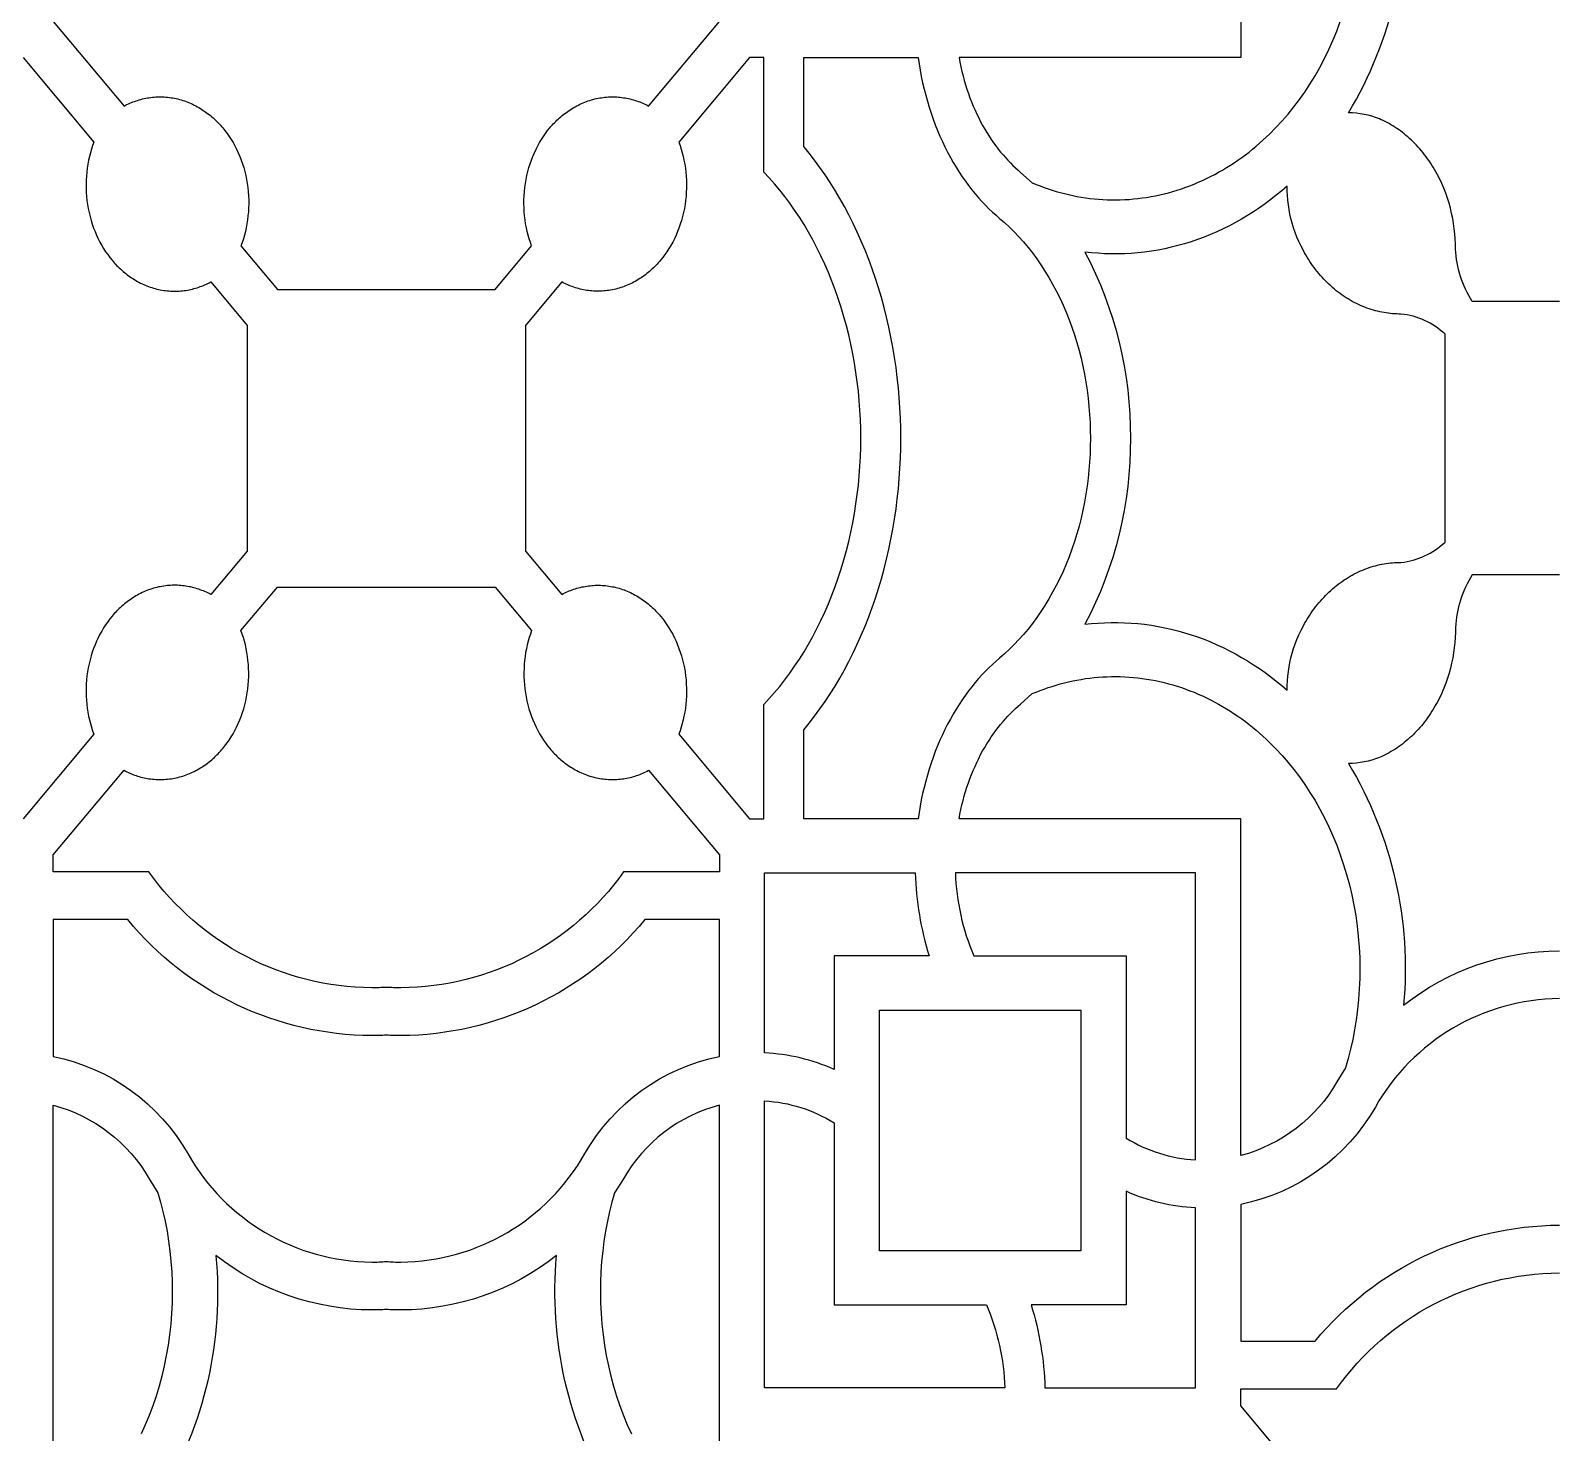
# Model space of a CAD drawing. Extents: x 59271 to 61367, y 41180 to 44085.
# Drawn here: x 60875 to 61073.9, y 42534.6 to 42717.1 of the extents above; entities that cross this region are included whole.
import ezdxf

# ---------------------------------------------------------------- set-up
doc = ezdxf.new("R2010")
doc.units = 0
doc.layers.get('0').update_dxf_attribs({"linetype": 'CONTINUOUS'})

msp = doc.modelspace()

# ---------------------------------------------------------------- linework, layer by layer
for points in [[(61032.49, 42757.36), (61032.49, 42713.55), (60995.83, 42713.55), (60995.94, 42712.94), (60996.07, 42712.34), (60996.2, 42711.75), (60996.35, 42711.16), (60996.51, 42710.58), (60996.68, 42710.01), (60996.86, 42709.44), (60997.05, 42708.88), (60997.25, 42708.32), (60997.46, 42707.78), (60997.68, 42707.24), (60997.91, 42706.72), (60998.14, 42706.2), (60998.39, 42705.7), (60998.64, 42705.2), (60998.9, 42704.72), (60999.17, 42704.24), (60999.45, 42703.78), (60999.73, 42703.33), (61000.02, 42702.89), (61000.31, 42702.47), (61000.62, 42702.05), (61000.92, 42701.65), (61001.23, 42701.26), (61001.55, 42700.89), (61001.86, 42700.53), (61002.19, 42700.18), (61002.51, 42699.84), (61002.84, 42699.51), (61003.17, 42699.2), (61003.51, 42698.9), (61003.84, 42698.61), (61005.36, 42697.26), (61005.87, 42697.05), (61006.38, 42696.85), (61006.89, 42696.66), (61007.41, 42696.48), (61007.94, 42696.3), (61008.47, 42696.14), (61009, 42695.99), (61009.54, 42695.85), (61010.08, 42695.72), (61010.62, 42695.6), (61011.17, 42695.49), (61011.73, 42695.4), (61012.28, 42695.31), (61012.84, 42695.23), (61013.4, 42695.17), (61013.96, 42695.12), (61014.53, 42695.08), (61015.1, 42695.05), (61015.67, 42695.04), (61016.24, 42695.04), (61016.81, 42695.05), (61017.38, 42695.07), (61017.95, 42695.1), (61018.53, 42695.15), (61019.1, 42695.21), (61019.67, 42695.28), (61020.24, 42695.36), (61020.82, 42695.46), (61021.39, 42695.57), (61021.95, 42695.69), (61022.52, 42695.82), (61023.09, 42695.96), (61023.65, 42696.12), (61024.21, 42696.29), (61024.77, 42696.47), (61025.32, 42696.67), (61025.87, 42696.87), (61026.42, 42697.09), (61026.96, 42697.32), (61027.5, 42697.56), (61028.03, 42697.81), (61028.56, 42698.07), (61029.09, 42698.34), (61029.61, 42698.63), (61030.12, 42698.92), (61030.63, 42699.23), (61031.13, 42699.54), (61031.63, 42699.87), (61032.12, 42700.2), (61032.61, 42700.55), (61033.09, 42700.9), (61033.56, 42701.26), (61034.02, 42701.63), (61034.48, 42702.01), (61034.93, 42702.4), (61035.37, 42702.79), (61035.81, 42703.19), (61036.24, 42703.6), (61037.07, 42704.44), (61037.87, 42705.31), (61038.64, 42706.2), (61039.39, 42707.12), (61040.11, 42708.08), (61040.81, 42709.07), (61041.49, 42710.11), (61042.15, 42711.17), (61042.77, 42712.28), (61043.37, 42713.41), (61043.94, 42714.58), (61044.47, 42715.77), (61044.98, 42717), (61045.44, 42718.24)], [(60877.97, 42718.24), (60887.18, 42707.24), (60887.37, 42707.34), (60887.56, 42707.43), (60887.75, 42707.52), (60887.94, 42707.61), (60888.14, 42707.69), (60888.34, 42707.77), (60888.54, 42707.85), (60888.74, 42707.92), (60888.95, 42707.98), (60889.16, 42708.05), (60889.37, 42708.1), (60889.58, 42708.16), (60889.79, 42708.21), (60890, 42708.25), (60890.22, 42708.29), (60890.43, 42708.33), (60890.65, 42708.36), (60890.87, 42708.38), (60891.09, 42708.4), (60891.31, 42708.42), (60891.53, 42708.43), (60891.75, 42708.43), (60891.97, 42708.44), (60892.2, 42708.43), (60892.42, 42708.42), (60892.64, 42708.41), (60892.86, 42708.39), (60893.09, 42708.36), (60893.31, 42708.33), (60893.53, 42708.29), (60893.75, 42708.25), (60893.97, 42708.21), (60894.19, 42708.16), (60894.41, 42708.1), (60894.63, 42708.04), (60894.84, 42707.97), (60895.06, 42707.9), (60895.27, 42707.82), (60895.49, 42707.74), (60895.7, 42707.66), (60895.91, 42707.57), (60896.11, 42707.47), (60896.32, 42707.37), (60896.52, 42707.27), (60896.72, 42707.16), (60896.92, 42707.05), (60897.12, 42706.93), (60897.31, 42706.81), (60897.5, 42706.68), (60897.69, 42706.55), (60897.88, 42706.42), (60898.06, 42706.29), (60898.24, 42706.14), (60898.42, 42706), (60898.6, 42705.85), (60898.77, 42705.7), (60898.94, 42705.55), (60899.1, 42705.39), (60899.26, 42705.24), (60899.42, 42705.07), (60899.58, 42704.91), (60899.73, 42704.74), (60899.88, 42704.57), (60900.03, 42704.4), (60900.31, 42704.05), (60900.59, 42703.68), (60900.86, 42703.3), (60901.12, 42702.9), (60901.37, 42702.48), (60901.6, 42702.05), (60901.83, 42701.61), (60902.04, 42701.16), (60902.24, 42700.69), (60902.43, 42700.21), (60902.6, 42699.72), (60902.75, 42699.23), (60902.89, 42698.72), (60903.01, 42698.21), (60903.12, 42697.69), (60903.21, 42697.16), (60903.28, 42696.64), (60903.34, 42696.11), (60903.38, 42695.57), (60903.4, 42695.04), (60903.4, 42694.51), (60903.39, 42693.98), (60903.36, 42693.46), (60903.31, 42692.94), (60903.25, 42692.42), (60903.17, 42691.91), (60903.08, 42691.41), (60902.97, 42690.92), (60902.85, 42690.43), (60902.71, 42689.96), (60902.56, 42689.5), (60902.4, 42689.05), (60907.13, 42683.39), (60910.92, 42683.39), (60921.31, 42683.39), (60931.7, 42683.39), (60935.49, 42683.39), (60940.21, 42689.05), (60940.05, 42689.5), (60939.9, 42689.96), (60939.77, 42690.43), (60939.65, 42690.92), (60939.54, 42691.41), (60939.44, 42691.91), (60939.37, 42692.42), (60939.3, 42692.94), (60939.26, 42693.46), (60939.23, 42693.98), (60939.21, 42694.51), (60939.22, 42695.04), (60939.24, 42695.57), (60939.28, 42696.11), (60939.33, 42696.64), (60939.4, 42697.16), (60939.49, 42697.69), (60939.6, 42698.21), (60939.72, 42698.72), (60939.86, 42699.23), (60940.02, 42699.72), (60940.19, 42700.21), (60940.37, 42700.69), (60940.57, 42701.16), (60940.79, 42701.61), (60941.01, 42702.05), (60941.25, 42702.48), (60941.5, 42702.9), (60941.76, 42703.3), (60942.02, 42703.68), (60942.3, 42704.05), (60942.59, 42704.4), (60942.73, 42704.57), (60942.88, 42704.74), (60943.04, 42704.91), (60943.19, 42705.07), (60943.35, 42705.24), (60943.51, 42705.39), (60943.68, 42705.55), (60943.85, 42705.7), (60944.02, 42705.85), (60944.19, 42706), (60944.37, 42706.14), (60944.55, 42706.29), (60944.74, 42706.42), (60944.92, 42706.55), (60945.11, 42706.68), (60945.3, 42706.81), (60945.5, 42706.93), (60945.69, 42707.05), (60945.89, 42707.16), (60946.09, 42707.27), (60946.3, 42707.37), (60946.5, 42707.47), (60946.71, 42707.57), (60946.92, 42707.66), (60947.13, 42707.74), (60947.34, 42707.82), (60947.55, 42707.9), (60947.77, 42707.97), (60947.99, 42708.04), (60948.2, 42708.1), (60948.42, 42708.16), (60948.64, 42708.21), (60948.86, 42708.25), (60949.08, 42708.29), (60949.31, 42708.33), (60949.53, 42708.36), (60949.75, 42708.39), (60949.97, 42708.41), (60950.2, 42708.42), (60950.42, 42708.43), (60950.64, 42708.44), (60950.86, 42708.43), (60951.08, 42708.43), (60951.31, 42708.42), (60951.53, 42708.4), (60951.75, 42708.38), (60951.96, 42708.36), (60952.18, 42708.33), (60952.4, 42708.29), (60952.61, 42708.25), (60952.83, 42708.21), (60953.04, 42708.16), (60953.25, 42708.1), (60953.46, 42708.05), (60953.67, 42707.98), (60953.87, 42707.92), (60954.07, 42707.85), (60954.28, 42707.77), (60954.47, 42707.69), (60954.67, 42707.61), (60954.87, 42707.52), (60955.06, 42707.43), (60955.25, 42707.34), (60955.44, 42707.24), (60964.64, 42718.24)], [(60874.04, 42713.55), (60883.25, 42702.54), (60883.09, 42702.09), (60882.94, 42701.63), (60882.8, 42701.15), (60882.68, 42700.67), (60882.57, 42700.18), (60882.48, 42699.68), (60882.4, 42699.17), (60882.34, 42698.65), (60882.29, 42698.13), (60882.26, 42697.6), (60882.25, 42697.08), (60882.25, 42696.54), (60882.27, 42696.01), (60882.31, 42695.48), (60882.36, 42694.95), (60882.44, 42694.42), (60882.53, 42693.9), (60882.63, 42693.38), (60882.76, 42692.87), (60882.9, 42692.36), (60883.05, 42691.86), (60883.22, 42691.37), (60883.41, 42690.9), (60883.61, 42690.43), (60883.82, 42689.97), (60884.05, 42689.53), (60884.28, 42689.1), (60884.53, 42688.69), (60884.79, 42688.29), (60885.06, 42687.91), (60885.34, 42687.54), (60885.62, 42687.18), (60885.77, 42687.01), (60885.92, 42686.84), (60886.07, 42686.68), (60886.22, 42686.51), (60886.38, 42686.35), (60886.55, 42686.19), (60886.71, 42686.04), (60886.88, 42685.88), (60887.05, 42685.73), (60887.23, 42685.59), (60887.4, 42685.44), (60887.59, 42685.3), (60887.77, 42685.17), (60887.96, 42685.03), (60888.14, 42684.9), (60888.34, 42684.78), (60888.53, 42684.66), (60888.73, 42684.54), (60888.92, 42684.43), (60889.13, 42684.32), (60889.33, 42684.21), (60889.53, 42684.11), (60889.74, 42684.02), (60889.95, 42683.93), (60890.16, 42683.84), (60890.37, 42683.76), (60890.59, 42683.69), (60890.8, 42683.61), (60891.02, 42683.55), (60891.24, 42683.49), (60891.46, 42683.43), (60891.68, 42683.38), (60891.9, 42683.33), (60892.12, 42683.29), (60892.34, 42683.26), (60892.56, 42683.23), (60892.78, 42683.2), (60893.01, 42683.18), (60893.23, 42683.17), (60893.45, 42683.16), (60893.67, 42683.15), (60893.9, 42683.15), (60894.12, 42683.16), (60894.34, 42683.17), (60894.56, 42683.18), (60894.78, 42683.2), (60895, 42683.23), (60895.22, 42683.26), (60895.43, 42683.29), (60895.65, 42683.33), (60895.86, 42683.38), (60896.07, 42683.43), (60896.28, 42683.48), (60896.49, 42683.54), (60896.7, 42683.6), (60896.9, 42683.67), (60897.11, 42683.74), (60897.31, 42683.82), (60897.51, 42683.9), (60897.71, 42683.98), (60897.9, 42684.07), (60898.09, 42684.16), (60898.28, 42684.25), (60898.47, 42684.35), (60903.2, 42678.7), (60903.2, 42664.02), (60903.2, 42649.34), (60898.47, 42643.69), (60898.28, 42643.79), (60898.09, 42643.88), (60897.9, 42643.97), (60897.71, 42644.06), (60897.51, 42644.14), (60897.31, 42644.22), (60897.11, 42644.29), (60896.9, 42644.37), (60896.7, 42644.43), (60896.49, 42644.5), (60896.28, 42644.55), (60896.07, 42644.61), (60895.86, 42644.66), (60895.65, 42644.7), (60895.43, 42644.74), (60895.22, 42644.78), (60895, 42644.81), (60894.78, 42644.83), (60894.56, 42644.85), (60894.34, 42644.87), (60894.12, 42644.88), (60893.9, 42644.88), (60893.67, 42644.88), (60893.45, 42644.88), (60893.23, 42644.87), (60893.01, 42644.86), (60892.78, 42644.84), (60892.56, 42644.81), (60892.34, 42644.78), (60892.12, 42644.74), (60891.9, 42644.7), (60891.68, 42644.66), (60891.46, 42644.61), (60891.24, 42644.55), (60891.02, 42644.49), (60890.8, 42644.42), (60890.59, 42644.35), (60890.37, 42644.27), (60890.16, 42644.19), (60889.95, 42644.11), (60889.74, 42644.02), (60889.53, 42643.92), (60889.33, 42643.82), (60889.13, 42643.72), (60888.92, 42643.61), (60888.73, 42643.5), (60888.53, 42643.38), (60888.34, 42643.26), (60888.14, 42643.13), (60887.96, 42643), (60887.77, 42642.87), (60887.59, 42642.73), (60887.4, 42642.59), (60887.23, 42642.45), (60887.05, 42642.3), (60886.88, 42642.15), (60886.71, 42642), (60886.55, 42641.84), (60886.38, 42641.69), (60886.22, 42641.52), (60886.07, 42641.36), (60885.92, 42641.19), (60885.77, 42641.02), (60885.62, 42640.85), (60885.34, 42640.5), (60885.06, 42640.13), (60884.79, 42639.75), (60884.53, 42639.35), (60884.28, 42638.93), (60884.05, 42638.5), (60883.82, 42638.06), (60883.61, 42637.61), (60883.41, 42637.14), (60883.22, 42636.66), (60883.05, 42636.17), (60882.9, 42635.68), (60882.76, 42635.17), (60882.63, 42634.66), (60882.53, 42634.14), (60882.44, 42633.61), (60882.36, 42633.09), (60882.31, 42632.56), (60882.27, 42632.02), (60882.25, 42631.49), (60882.25, 42630.96), (60882.26, 42630.43), (60882.29, 42629.91), (60882.34, 42629.39), (60882.4, 42628.87), (60882.48, 42628.36), (60882.57, 42627.86), (60882.68, 42627.37), (60882.8, 42626.88), (60882.94, 42626.41), (60883.09, 42625.95), (60883.25, 42625.5), (60874.04, 42614.49)]]:
    msp.add_lwpolyline(points)
for points in [[(61073.94, 42681.8), (61062.61, 42681.8, -0.12671), (61060.42, 42688.64), (61060.41, 42689.29), (61060.38, 42689.95), (61060.33, 42690.61), (61060.26, 42691.27), (61060.17, 42691.94), (61060.06, 42692.61), (61059.92, 42693.27), (61059.76, 42693.94), (61059.58, 42694.6), (61059.38, 42695.25), (61059.16, 42695.9), (61058.91, 42696.54), (61058.78, 42696.86), (61058.64, 42697.17), (61058.5, 42697.48), (61058.35, 42697.79), (61058.2, 42698.09), (61058.04, 42698.39), (61057.88, 42698.69), (61057.71, 42698.98), (61057.54, 42699.27), (61057.36, 42699.56), (61057.18, 42699.84), (61056.99, 42700.11), (61056.8, 42700.39), (61056.61, 42700.65), (61056.41, 42700.91), (61056.2, 42701.17), (61056, 42701.42), (61055.79, 42701.67), (61055.57, 42701.91), (61055.35, 42702.14), (61055.13, 42702.37), (61054.91, 42702.6), (61054.68, 42702.81), (61054.45, 42703.03), (61054.22, 42703.23), (61053.98, 42703.43), (61053.75, 42703.63), (61053.51, 42703.81), (61053.26, 42704), (61053.02, 42704.17), (61052.78, 42704.34), (61052.53, 42704.5), (61052.28, 42704.66), (61052.03, 42704.81), (61051.78, 42704.95), (61051.53, 42705.09), (61051.28, 42705.22), (61051.02, 42705.35), (61050.77, 42705.47), (61050.52, 42705.58, 0.091636), (61046.5, 42706.36, 0.159593), (61053.67, 42737.8, 0.16816)], [(61073.94, 42646.24), (61062.61, 42646.24, 0.12671), (61060.42, 42639.39), (61060.41, 42638.74), (61060.38, 42638.09), (61060.33, 42637.43), (61060.26, 42636.76), (61060.17, 42636.1), (61060.06, 42635.43), (61059.92, 42634.76), (61059.76, 42634.1), (61059.58, 42633.44), (61059.38, 42632.78), (61059.16, 42632.13), (61058.91, 42631.49), (61058.78, 42631.18), (61058.64, 42630.86), (61058.5, 42630.55), (61058.35, 42630.25), (61058.2, 42629.94), (61058.04, 42629.64), (61057.88, 42629.35), (61057.71, 42629.05), (61057.54, 42628.76), (61057.36, 42628.48), (61057.18, 42628.2), (61056.99, 42627.92), (61056.8, 42627.65), (61056.61, 42627.38), (61056.41, 42627.12), (61056.2, 42626.87), (61056, 42626.61), (61055.79, 42626.37), (61055.57, 42626.13), (61055.35, 42625.89), (61055.13, 42625.66), (61054.91, 42625.44), (61054.68, 42625.22), (61054.45, 42625.01), (61054.22, 42624.8), (61053.98, 42624.6), (61053.75, 42624.41), (61053.51, 42624.22), (61053.26, 42624.04), (61053.02, 42623.87), (61052.78, 42623.7), (61052.53, 42623.53), (61052.28, 42623.38), (61052.03, 42623.23), (61051.78, 42623.08), (61051.53, 42622.94), (61051.28, 42622.81), (61051.02, 42622.69), (61050.77, 42622.57), (61050.52, 42622.46, -0.091636), (61046.5, 42621.68, -0.159593), (61053.67, 42590.24, -0.16816), (61073.94, 42597.31)], [(61073.94, 42591.09, 0.26745), (61050, 42576.98, -0.215544), (61032.49, 42564.31), (61032.49, 42546.53), (61042.18, 42546.53, -0.222359), (61073.94, 42561.62), (61073.94, 42561.62)], [(60877.97, 42533.4), (60877.97, 42577.22, -0.200602), (60890.46, 42567.65), (60891.6, 42565.83), (60891.94, 42564.62), (60892.25, 42563.38), (60892.53, 42562.12), (60892.78, 42560.84), (60892.99, 42559.54), (60893.16, 42558.22), (60893.29, 42556.89), (60893.39, 42555.55), (60893.44, 42554.19), (60893.46, 42552.83), (60893.43, 42551.47), (60893.36, 42550.1), (60893.26, 42548.73), (60893.11, 42547.36), (60892.91, 42546), (60892.68, 42544.65), (60892.41, 42543.31), (60892.09, 42541.98), (60891.74, 42540.67), (60891.35, 42539.37), (60890.92, 42538.1), (60890.45, 42536.85), (60889.95, 42535.63), (60889.41, 42534.44)], [(60964.64, 42533.4), (60964.64, 42577.22, 0.200602), (60952.15, 42567.65), (60951.02, 42565.83), (60950.67, 42564.62), (60950.36, 42563.38), (60950.08, 42562.12), (60949.84, 42560.84), (60949.63, 42559.54), (60949.46, 42558.22), (60949.32, 42556.89), (60949.23, 42555.55), (60949.17, 42554.19), (60949.16, 42552.83), (60949.18, 42551.47), (60949.25, 42550.1), (60949.36, 42548.73), (60949.51, 42547.36), (60949.7, 42546), (60949.93, 42544.65), (60950.21, 42543.31), (60950.52, 42541.98), (60950.87, 42540.67), (60951.27, 42539.37), (60951.7, 42538.1), (60952.16, 42536.85), (60952.66, 42535.63), (60953.2, 42534.44)], [(60950.64, 42526.22, -0.159593), (60943.47, 42557.66, -0.16816), (60923.2, 42550.58, -0.014447), (60921.31, 42550.64, -0.014447), (60919.41, 42550.58, -0.16816), (60899.14, 42557.66, -0.159593), (60891.98, 42526.22, -0.091636)], [(61041.7, 42527.1), (61032.49, 42538.1), (61032.49, 42540.3), (61044.95, 42540.3, -0.240747), (61073.94, 42555.4)]]:
    msp.add_lwpolyline(points, format="xyb")
for points in [[(60939.42, 42664.02), (60939.42, 42649.34), (60944.14, 42643.69), (60944.33, 42643.79), (60944.52, 42643.88), (60944.71, 42643.97), (60944.91, 42644.06), (60945.11, 42644.14), (60945.31, 42644.22), (60945.51, 42644.29), (60945.71, 42644.37), (60945.92, 42644.43), (60946.12, 42644.5), (60946.33, 42644.55), (60946.54, 42644.61), (60946.75, 42644.66), (60946.97, 42644.7), (60947.18, 42644.74), (60947.4, 42644.78), (60947.62, 42644.81), (60947.84, 42644.83), (60948.05, 42644.85), (60948.28, 42644.87), (60948.5, 42644.88), (60948.72, 42644.88), (60948.94, 42644.88), (60949.16, 42644.88), (60949.38, 42644.87), (60949.61, 42644.86), (60949.83, 42644.84), (60950.05, 42644.81), (60950.27, 42644.78), (60950.5, 42644.74), (60950.72, 42644.7), (60950.94, 42644.66), (60951.16, 42644.61), (60951.38, 42644.55), (60951.59, 42644.49), (60951.81, 42644.42), (60952.03, 42644.35), (60952.24, 42644.27), (60952.45, 42644.19), (60952.66, 42644.11), (60952.87, 42644.02), (60953.08, 42643.92), (60953.29, 42643.82), (60953.49, 42643.72), (60953.69, 42643.61), (60953.89, 42643.5), (60954.08, 42643.38), (60954.28, 42643.26), (60954.47, 42643.13), (60954.66, 42643), (60954.85, 42642.87), (60955.03, 42642.73), (60955.21, 42642.59), (60955.39, 42642.45), (60955.56, 42642.3), (60955.73, 42642.15), (60955.9, 42642), (60956.07, 42641.84), (60956.23, 42641.69), (60956.39, 42641.52), (60956.55, 42641.36), (60956.7, 42641.19), (60956.85, 42641.02), (60956.99, 42640.85), (60957.28, 42640.5), (60957.56, 42640.13), (60957.82, 42639.75), (60958.08, 42639.35), (60958.33, 42638.93), (60958.57, 42638.5), (60958.79, 42638.06), (60959.01, 42637.61), (60959.21, 42637.14), (60959.39, 42636.66), (60959.56, 42636.17), (60959.72, 42635.68), (60959.86, 42635.17), (60959.98, 42634.66), (60960.09, 42634.14), (60960.18, 42633.61), (60960.25, 42633.09), (60960.31, 42632.56), (60960.34, 42632.02), (60960.36, 42631.49), (60960.37, 42630.96), (60960.35, 42630.43), (60960.32, 42629.91), (60960.28, 42629.39), (60960.22, 42628.87), (60960.14, 42628.36), (60960.04, 42627.86), (60959.93, 42627.37), (60959.81, 42626.88), (60959.68, 42626.41), (60959.53, 42625.95), (60959.37, 42625.5), (60968.57, 42614.49), (60970.42, 42614.49), (60970.42, 42629.38), (60971.12, 42630.13), (60971.81, 42630.91), (60972.49, 42631.72), (60973.15, 42632.57), (60973.8, 42633.44), (60974.44, 42634.34), (60975.06, 42635.27), (60975.66, 42636.22), (60976.24, 42637.2), (60976.8, 42638.21), (60977.34, 42639.24), (60977.86, 42640.29), (60978.36, 42641.37), (60978.84, 42642.46), (60979.29, 42643.58), (60979.72, 42644.71), (60980.12, 42645.86), (60980.5, 42647.02), (60980.85, 42648.2), (60981.18, 42649.39), (60981.48, 42650.59), (60981.76, 42651.8), (60982, 42653.01), (60982.23, 42654.24), (60982.42, 42655.46), (60982.59, 42656.69), (60982.73, 42657.92), (60982.84, 42659.14), (60982.93, 42660.37), (60983, 42661.59), (60983.03, 42662.81), (60983.05, 42664.02), (60983.03, 42665.23), (60983, 42666.45), (60982.93, 42667.67), (60982.84, 42668.89), (60982.73, 42670.12), (60982.59, 42671.35), (60982.42, 42672.58), (60982.23, 42673.8), (60982, 42675.02), (60981.76, 42676.24), (60981.48, 42677.45), (60981.18, 42678.65), (60980.85, 42679.83), (60980.5, 42681.01), (60980.12, 42682.18), (60979.72, 42683.33), (60979.29, 42684.46), (60978.84, 42685.57), (60978.36, 42686.67), (60977.86, 42687.74), (60977.34, 42688.8), (60976.8, 42689.83), (60976.24, 42690.84), (60975.66, 42691.82), (60975.06, 42692.77), (60974.44, 42693.7), (60973.8, 42694.6), (60973.15, 42695.47), (60972.49, 42696.31), (60971.81, 42697.12), (60971.12, 42697.91), (60970.42, 42698.66), (60970.42, 42713.55), (60968.57, 42713.55), (60959.37, 42702.54), (60959.53, 42702.09), (60959.68, 42701.63), (60959.81, 42701.15), (60959.93, 42700.67), (60960.04, 42700.18), (60960.14, 42699.68), (60960.22, 42699.17), (60960.28, 42698.65), (60960.32, 42698.13), (60960.35, 42697.6), (60960.37, 42697.08), (60960.36, 42696.54), (60960.34, 42696.01), (60960.31, 42695.48), (60960.25, 42694.95), (60960.18, 42694.42), (60960.09, 42693.9), (60959.98, 42693.38), (60959.86, 42692.87), (60959.72, 42692.36), (60959.56, 42691.86), (60959.39, 42691.37), (60959.21, 42690.9), (60959.01, 42690.43), (60958.79, 42689.97), (60958.57, 42689.53), (60958.33, 42689.1), (60958.08, 42688.69), (60957.82, 42688.29), (60957.56, 42687.91), (60957.28, 42687.54), (60956.99, 42687.18), (60956.85, 42687.01), (60956.7, 42686.84), (60956.55, 42686.68), (60956.39, 42686.51), (60956.23, 42686.35), (60956.07, 42686.19), (60955.9, 42686.04), (60955.73, 42685.88), (60955.56, 42685.73), (60955.39, 42685.59), (60955.21, 42685.44), (60955.03, 42685.3), (60954.85, 42685.17), (60954.66, 42685.03), (60954.47, 42684.9), (60954.28, 42684.78), (60954.08, 42684.66), (60953.89, 42684.54), (60953.69, 42684.43), (60953.49, 42684.32), (60953.29, 42684.21), (60953.08, 42684.11), (60952.87, 42684.02), (60952.66, 42683.93), (60952.45, 42683.84), (60952.24, 42683.76), (60952.03, 42683.69), (60951.81, 42683.61), (60951.59, 42683.55), (60951.38, 42683.49), (60951.16, 42683.43), (60950.94, 42683.38), (60950.72, 42683.33), (60950.5, 42683.29), (60950.27, 42683.26), (60950.05, 42683.23), (60949.83, 42683.2), (60949.61, 42683.18), (60949.38, 42683.17), (60949.16, 42683.16), (60948.94, 42683.15), (60948.72, 42683.15), (60948.5, 42683.16), (60948.28, 42683.17), (60948.05, 42683.18), (60947.84, 42683.2), (60947.62, 42683.23), (60947.4, 42683.26), (60947.18, 42683.29), (60946.97, 42683.33), (60946.75, 42683.38), (60946.54, 42683.43), (60946.33, 42683.48), (60946.12, 42683.54), (60945.92, 42683.6), (60945.71, 42683.67), (60945.51, 42683.74), (60945.31, 42683.82), (60945.11, 42683.9), (60944.91, 42683.98), (60944.71, 42684.07), (60944.52, 42684.16), (60944.33, 42684.25), (60944.14, 42684.35), (60939.42, 42678.7)], [(61012.92, 42664.02), (61012.9, 42662.99), (61012.87, 42661.96), (61012.81, 42660.92), (61012.73, 42659.87), (61012.62, 42658.83), (61012.48, 42657.78), (61012.32, 42656.74), (61012.14, 42655.69), (61011.93, 42654.65), (61011.7, 42653.62), (61011.44, 42652.59), (61011.15, 42651.58), (61010.84, 42650.57), (61010.5, 42649.58), (61010.15, 42648.6), (61009.76, 42647.64), (61009.36, 42646.69), (61008.93, 42645.77), (61008.48, 42644.86), (61008.01, 42643.97), (61007.52, 42643.11), (61007.01, 42642.27), (61006.49, 42641.46), (61005.94, 42640.67), (61005.38, 42639.91), (61004.81, 42639.18), (61004.22, 42638.48), (61003.62, 42637.81), (61003, 42637.16), (61002.38, 42636.55), (61001.75, 42635.96), (61001.11, 42635.41), (61000.64, 42635.01), (61000.17, 42634.59), (60999.71, 42634.15), (60999.26, 42633.7), (60998.81, 42633.22), (60998.36, 42632.73), (60997.92, 42632.21), (60997.49, 42631.68), (60997.07, 42631.13), (60996.65, 42630.57), (60996.24, 42629.98), (60995.84, 42629.38), (60995.45, 42628.76), (60995.07, 42628.12), (60994.7, 42627.47), (60994.34, 42626.8), (60993.99, 42626.12), (60993.66, 42625.42), (60993.34, 42624.71), (60993.03, 42623.98), (60992.74, 42623.24), (60992.46, 42622.49), (60992.19, 42621.73), (60991.94, 42620.96), (60991.71, 42620.17), (60991.49, 42619.38), (60991.28, 42618.58), (60991.09, 42617.77), (60990.92, 42616.96), (60990.77, 42616.14), (60990.63, 42615.32), (60990.51, 42614.49), (60975.62, 42614.49), (60975.62, 42626.07), (60976.34, 42626.95), (60977.04, 42627.85), (60977.72, 42628.79), (60978.39, 42629.75), (60979.05, 42630.75), (60979.69, 42631.76), (60980.31, 42632.81), (60980.91, 42633.88), (60981.49, 42634.97), (60982.05, 42636.09), (60982.59, 42637.23), (60983.11, 42638.39), (60983.6, 42639.57), (60984.08, 42640.76), (60984.53, 42641.98), (60984.95, 42643.21), (60985.35, 42644.46), (60985.73, 42645.72), (60986.08, 42647), (60986.4, 42648.28), (60986.7, 42649.57), (60986.97, 42650.88), (60987.22, 42652.18), (60987.44, 42653.5), (60987.63, 42654.81), (60987.8, 42656.13), (60987.94, 42657.45), (60988.05, 42658.77), (60988.14, 42660.09), (60988.2, 42661.4), (60988.24, 42662.71), (60988.25, 42664.02), (60988.24, 42665.32), (60988.2, 42666.63), (60988.14, 42667.95), (60988.05, 42669.26), (60987.94, 42670.58), (60987.8, 42671.9), (60987.63, 42673.22), (60987.44, 42674.54), (60987.22, 42675.85), (60986.97, 42677.16), (60986.7, 42678.46), (60986.4, 42679.76), (60986.08, 42681.04), (60985.73, 42682.31), (60985.35, 42683.57), (60984.95, 42684.82), (60984.53, 42686.06), (60984.08, 42687.27), (60983.6, 42688.47), (60983.11, 42689.65), (60982.59, 42690.81), (60982.05, 42691.95), (60981.49, 42693.07), (60980.91, 42694.16), (60980.31, 42695.23), (60979.69, 42696.27), (60979.05, 42697.29), (60978.39, 42698.28), (60977.72, 42699.25), (60977.04, 42700.18), (60976.34, 42701.09), (60975.62, 42701.97), (60975.62, 42713.55), (60990.51, 42713.55), (60990.63, 42712.72), (60990.77, 42711.89), (60990.92, 42711.08), (60991.09, 42710.26), (60991.28, 42709.45), (60991.49, 42708.65), (60991.71, 42707.86), (60991.94, 42707.08), (60992.19, 42706.31), (60992.46, 42705.54), (60992.74, 42704.79), (60993.03, 42704.05), (60993.34, 42703.33), (60993.66, 42702.61), (60993.99, 42701.92), (60994.34, 42701.23), (60994.7, 42700.56), (60995.07, 42699.91), (60995.45, 42699.28), (60995.84, 42698.66), (60996.24, 42698.05), (60996.65, 42697.47), (60997.07, 42696.9), (60997.49, 42696.35), (60997.92, 42695.82), (60998.36, 42695.31), (60998.81, 42694.82), (60999.26, 42694.34), (60999.71, 42693.88), (61000.17, 42693.45), (61000.64, 42693.03), (61001.11, 42692.63), (61001.75, 42692.07), (61002.38, 42691.49), (61003, 42690.88), (61003.62, 42690.23), (61004.22, 42689.56), (61004.81, 42688.85), (61005.38, 42688.12), (61005.94, 42687.36), (61006.49, 42686.57), (61007.01, 42685.76), (61007.52, 42684.92), (61008.01, 42684.06), (61008.48, 42683.18), (61008.93, 42682.27), (61009.36, 42681.34), (61009.76, 42680.4), (61010.15, 42679.43), (61010.5, 42678.46), (61010.84, 42677.46), (61011.15, 42676.46), (61011.44, 42675.44), (61011.7, 42674.42), (61011.93, 42673.38), (61012.14, 42672.34), (61012.32, 42671.3), (61012.48, 42670.26), (61012.62, 42669.21), (61012.73, 42668.16), (61012.81, 42667.12), (61012.87, 42666.08), (61012.9, 42665.05)], [(60985.46, 42589.61), (61011.68, 42589.61), (61011.68, 42558.28), (60985.46, 42558.28)]]:
    msp.add_lwpolyline(points, close=True)
for points in [[(61059.06, 42677.56, 0.165069), (61053.33, 42680.18), (61053.06, 42680.18), (61052.79, 42680.19), (61052.51, 42680.2), (61052.24, 42680.22), (61051.96, 42680.25), (61051.69, 42680.28), (61051.41, 42680.32), (61051.13, 42680.36), (61050.85, 42680.41), (61050.57, 42680.47), (61050.29, 42680.53), (61050.01, 42680.61), (61049.74, 42680.68), (61049.46, 42680.77), (61049.18, 42680.86), (61048.9, 42680.96), (61048.62, 42681.06), (61048.35, 42681.17), (61048.07, 42681.29), (61047.8, 42681.41), (61047.53, 42681.55), (61047.26, 42681.68), (61046.99, 42681.83), (61046.72, 42681.98), (61046.46, 42682.14), (61046.2, 42682.3), (61045.94, 42682.47), (61045.68, 42682.65), (61045.42, 42682.83), (61045.17, 42683.02), (61044.92, 42683.21), (61044.68, 42683.41), (61044.44, 42683.62), (61044.2, 42683.83), (61043.96, 42684.05), (61043.73, 42684.27), (61043.51, 42684.5), (61043.28, 42684.73), (61043.06, 42684.97), (61042.85, 42685.21), (61042.64, 42685.46), (61042.43, 42685.71), (61042.23, 42685.97), (61042.03, 42686.23), (61041.84, 42686.49), (61041.66, 42686.76), (61041.47, 42687.03), (61041.3, 42687.31), (61041.12, 42687.58), (61040.96, 42687.86), (61040.79, 42688.15), (61040.64, 42688.43), (61040.34, 42689.01), (61040.06, 42689.6), (61039.8, 42690.2), (61039.57, 42690.8), (61039.35, 42691.4), (61039.16, 42692.01, -0.065359), (61038.51, 42696.81), (61037.82, 42696.21), (61037.11, 42695.63), (61036.39, 42695.07), (61035.66, 42694.53), (61034.91, 42694), (61034.15, 42693.49), (61033.38, 42693.01), (61032.6, 42692.54), (61031.81, 42692.09), (61031.01, 42691.67), (61030.2, 42691.26), (61029.38, 42690.88), (61028.55, 42690.53), (61027.71, 42690.19), (61026.87, 42689.88), (61026.02, 42689.59), (61025.17, 42689.32), (61024.31, 42689.08), (61023.45, 42688.86), (61022.59, 42688.67), (61021.72, 42688.5), (61020.85, 42688.36), (61019.98, 42688.24), (61019.1, 42688.14), (61018.23, 42688.07), (61017.36, 42688.03), (61016.5, 42688), (61015.63, 42688), (61014.77, 42688.03), (61013.91, 42688.08), (61013.05, 42688.15), (61012.2, 42688.24, -0.124595), (61018.12, 42664.02, -0.124595), (61012.2, 42639.8), (61013.05, 42639.89), (61013.91, 42639.96), (61014.77, 42640.01), (61015.63, 42640.03), (61016.5, 42640.03), (61017.36, 42640.01), (61018.23, 42639.96), (61019.1, 42639.89), (61019.98, 42639.8), (61020.85, 42639.68), (61021.72, 42639.53), (61022.59, 42639.36), (61023.45, 42639.17), (61024.31, 42638.95), (61025.17, 42638.71), (61026.02, 42638.45), (61026.87, 42638.16), (61027.71, 42637.85), (61028.55, 42637.51), (61029.38, 42637.15), (61030.2, 42636.77), (61031.01, 42636.37), (61031.81, 42635.94), (61032.6, 42635.5), (61033.38, 42635.03), (61034.15, 42634.54), (61034.91, 42634.04), (61035.66, 42633.51), (61036.39, 42632.97), (61037.11, 42632.4), (61037.82, 42631.82), (61038.51, 42631.23, -0.065359), (61039.16, 42636.03), (61039.35, 42636.64), (61039.57, 42637.24), (61039.8, 42637.84), (61040.06, 42638.43), (61040.34, 42639.02), (61040.64, 42639.6), (61040.79, 42639.89), (61040.96, 42640.17), (61041.12, 42640.45), (61041.3, 42640.73), (61041.47, 42641.01), (61041.66, 42641.28), (61041.84, 42641.55), (61042.03, 42641.81), (61042.23, 42642.07), (61042.43, 42642.33), (61042.64, 42642.58), (61042.85, 42642.82), (61043.06, 42643.07), (61043.28, 42643.31), (61043.51, 42643.54), (61043.73, 42643.77), (61043.96, 42643.99), (61044.2, 42644.21), (61044.44, 42644.42), (61044.68, 42644.62), (61044.92, 42644.82), (61045.17, 42645.02), (61045.42, 42645.21), (61045.68, 42645.39), (61045.94, 42645.57), (61046.2, 42645.74), (61046.46, 42645.9), (61046.72, 42646.06), (61046.99, 42646.21), (61047.26, 42646.35), (61047.53, 42646.49), (61047.8, 42646.62), (61048.07, 42646.75), (61048.35, 42646.86), (61048.62, 42646.98), (61048.9, 42647.08), (61049.18, 42647.18), (61049.46, 42647.27), (61049.74, 42647.35), (61050.01, 42647.43), (61050.29, 42647.5), (61050.57, 42647.57), (61050.85, 42647.62), (61051.13, 42647.68), (61051.41, 42647.72), (61051.69, 42647.76), (61051.96, 42647.79), (61052.24, 42647.82), (61052.51, 42647.84), (61052.79, 42647.85), (61053.06, 42647.86), (61053.33, 42647.86, 0.165069), (61059.06, 42650.48)], [(60919.41, 42592.5, -0.240747), (60890.43, 42607.59), (60877.97, 42607.59), (60877.97, 42609.79), (60887.18, 42620.8), (60887.37, 42620.7), (60887.56, 42620.61), (60887.75, 42620.52), (60887.94, 42620.43), (60888.14, 42620.35), (60888.34, 42620.27), (60888.54, 42620.19), (60888.74, 42620.12), (60888.95, 42620.05), (60889.16, 42619.99), (60889.37, 42619.93), (60889.58, 42619.88), (60889.79, 42619.83), (60890, 42619.78), (60890.22, 42619.74), (60890.43, 42619.71), (60890.65, 42619.68), (60890.87, 42619.65), (60891.09, 42619.63), (60891.31, 42619.62), (60891.53, 42619.61), (60891.75, 42619.6), (60891.97, 42619.6), (60892.2, 42619.61), (60892.42, 42619.62), (60892.64, 42619.63), (60892.86, 42619.65), (60893.09, 42619.68), (60893.31, 42619.71), (60893.53, 42619.74), (60893.75, 42619.78), (60893.97, 42619.83), (60894.19, 42619.88), (60894.41, 42619.94), (60894.63, 42620), (60894.84, 42620.06), (60895.06, 42620.14), (60895.27, 42620.21), (60895.49, 42620.29), (60895.7, 42620.38), (60895.91, 42620.47), (60896.11, 42620.56), (60896.32, 42620.66), (60896.52, 42620.77), (60896.72, 42620.88), (60896.92, 42620.99), (60897.12, 42621.11), (60897.31, 42621.23), (60897.5, 42621.35), (60897.69, 42621.48), (60897.88, 42621.61), (60898.06, 42621.75), (60898.24, 42621.89), (60898.42, 42622.03), (60898.6, 42622.18), (60898.77, 42622.33), (60898.94, 42622.49), (60899.1, 42622.64), (60899.26, 42622.8), (60899.42, 42622.96), (60899.58, 42623.13), (60899.73, 42623.29), (60899.88, 42623.46), (60900.03, 42623.63), (60900.31, 42623.99), (60900.59, 42624.36), (60900.86, 42624.74), (60901.12, 42625.14), (60901.37, 42625.55), (60901.6, 42625.98), (60901.83, 42626.42), (60902.04, 42626.88), (60902.24, 42627.35), (60902.43, 42627.82), (60902.6, 42628.31), (60902.75, 42628.81), (60902.89, 42629.32), (60903.01, 42629.83), (60903.12, 42630.35), (60903.21, 42630.87), (60903.28, 42631.4), (60903.34, 42631.93), (60903.38, 42632.46), (60903.4, 42632.99), (60903.4, 42633.53), (60903.39, 42634.05), (60903.36, 42634.58), (60903.31, 42635.1), (60903.25, 42635.62), (60903.17, 42636.12), (60903.08, 42636.63), (60902.97, 42637.12), (60902.85, 42637.6), (60902.71, 42638.08), (60902.56, 42638.54), (60902.4, 42638.99), (60907.13, 42644.64), (60910.92, 42644.64), (60921.31, 42644.64), (60931.7, 42644.64), (60935.49, 42644.64), (60940.21, 42638.99), (60940.05, 42638.54), (60939.9, 42638.08), (60939.77, 42637.6), (60939.65, 42637.12), (60939.54, 42636.63), (60939.44, 42636.12), (60939.37, 42635.62), (60939.3, 42635.1), (60939.26, 42634.58), (60939.23, 42634.05), (60939.21, 42633.53), (60939.22, 42632.99), (60939.24, 42632.46), (60939.28, 42631.93), (60939.33, 42631.4), (60939.4, 42630.87), (60939.49, 42630.35), (60939.6, 42629.83), (60939.72, 42629.32), (60939.86, 42628.81), (60940.02, 42628.31), (60940.19, 42627.82), (60940.37, 42627.35), (60940.57, 42626.88), (60940.79, 42626.42), (60941.01, 42625.98), (60941.25, 42625.55), (60941.5, 42625.14), (60941.76, 42624.74), (60942.02, 42624.36), (60942.3, 42623.99), (60942.59, 42623.63), (60942.73, 42623.46), (60942.88, 42623.29), (60943.04, 42623.13), (60943.19, 42622.96), (60943.35, 42622.8), (60943.51, 42622.64), (60943.68, 42622.49), (60943.85, 42622.33), (60944.02, 42622.18), (60944.19, 42622.03), (60944.37, 42621.89), (60944.55, 42621.75), (60944.74, 42621.61), (60944.92, 42621.48), (60945.11, 42621.35), (60945.3, 42621.23), (60945.5, 42621.11), (60945.69, 42620.99), (60945.89, 42620.88), (60946.09, 42620.77), (60946.3, 42620.66), (60946.5, 42620.56), (60946.71, 42620.47), (60946.92, 42620.38), (60947.13, 42620.29), (60947.34, 42620.21), (60947.55, 42620.14), (60947.77, 42620.06), (60947.99, 42620), (60948.2, 42619.94), (60948.42, 42619.88), (60948.64, 42619.83), (60948.86, 42619.78), (60949.08, 42619.74), (60949.31, 42619.71), (60949.53, 42619.68), (60949.75, 42619.65), (60949.97, 42619.63), (60950.2, 42619.62), (60950.42, 42619.61), (60950.64, 42619.6), (60950.86, 42619.6), (60951.08, 42619.61), (60951.31, 42619.62), (60951.53, 42619.63), (60951.75, 42619.65), (60951.96, 42619.68), (60952.18, 42619.71), (60952.4, 42619.74), (60952.61, 42619.78), (60952.83, 42619.83), (60953.04, 42619.88), (60953.25, 42619.93), (60953.46, 42619.99), (60953.67, 42620.05), (60953.87, 42620.12), (60954.07, 42620.19), (60954.28, 42620.27), (60954.47, 42620.35), (60954.67, 42620.43), (60954.87, 42620.52), (60955.06, 42620.61), (60955.25, 42620.7), (60955.44, 42620.8), (60964.64, 42609.79), (60964.64, 42607.59), (60952.19, 42607.59, -0.240747), (60923.2, 42592.5, -0.013206), (60921.31, 42592.56, -0.013206)], [(61044.99, 42580.25, -0.200602), (61032.49, 42570.67), (61032.49, 42614.49), (60995.83, 42614.49), (60995.94, 42615.09), (60996.07, 42615.69), (60996.2, 42616.29), (60996.35, 42616.87), (60996.51, 42617.46), (60996.68, 42618.03), (60996.86, 42618.6), (60997.05, 42619.16), (60997.25, 42619.71), (60997.46, 42620.26), (60997.68, 42620.79), (60997.91, 42621.32), (60998.14, 42621.83), (60998.39, 42622.34), (60998.64, 42622.84), (60998.9, 42623.32), (60999.17, 42623.79), (60999.45, 42624.25), (60999.73, 42624.7), (61000.02, 42625.14), (61000.31, 42625.57), (61000.62, 42625.98), (61000.92, 42626.38), (61001.23, 42626.77), (61001.55, 42627.15), (61001.86, 42627.51), (61002.19, 42627.86), (61002.51, 42628.2), (61002.84, 42628.52), (61003.17, 42628.84), (61003.51, 42629.14), (61003.84, 42629.42), (61005.36, 42630.78), (61005.87, 42630.99), (61006.38, 42631.19), (61006.89, 42631.38), (61007.41, 42631.56), (61007.94, 42631.73), (61008.47, 42631.89), (61009, 42632.05), (61009.54, 42632.19), (61010.08, 42632.32), (61010.62, 42632.44), (61011.17, 42632.54), (61011.73, 42632.64), (61012.28, 42632.73), (61012.84, 42632.8), (61013.4, 42632.86), (61013.96, 42632.92), (61014.53, 42632.95), (61015.1, 42632.98), (61015.67, 42633), (61016.24, 42633), (61016.81, 42632.99), (61017.38, 42632.97), (61017.95, 42632.93), (61018.53, 42632.89), (61019.1, 42632.83), (61019.67, 42632.76), (61020.24, 42632.68), (61020.82, 42632.58), (61021.39, 42632.47), (61021.95, 42632.35), (61022.52, 42632.22), (61023.09, 42632.07), (61023.65, 42631.91), (61024.21, 42631.74), (61024.77, 42631.56), (61025.32, 42631.37), (61025.87, 42631.16), (61026.42, 42630.95), (61026.96, 42630.72), (61027.5, 42630.48), (61028.03, 42630.23), (61028.56, 42629.96), (61029.09, 42629.69), (61029.61, 42629.41), (61030.12, 42629.11), (61030.63, 42628.81), (61031.13, 42628.49), (61031.63, 42628.17), (61032.12, 42627.83), (61032.61, 42627.49), (61033.09, 42627.14), (61033.56, 42626.78), (61034.02, 42626.41), (61034.48, 42626.03), (61034.93, 42625.64), (61035.37, 42625.25), (61035.81, 42624.84), (61036.24, 42624.43), (61037.07, 42623.59), (61037.87, 42622.73), (61038.64, 42621.84), (61039.39, 42620.92), (61040.11, 42619.96), (61040.81, 42618.96), (61041.49, 42617.93), (61042.15, 42616.86), (61042.77, 42615.76), (61043.37, 42614.63), (61043.94, 42613.46), (61044.47, 42612.26), (61044.98, 42611.04), (61045.44, 42609.79), (61045.87, 42608.52), (61046.26, 42607.23), (61046.62, 42605.92), (61046.93, 42604.59), (61047.21, 42603.25), (61047.44, 42601.89), (61047.63, 42600.53), (61047.78, 42599.17), (61047.89, 42597.8), (61047.96, 42596.43), (61047.98, 42595.06), (61047.97, 42593.7), (61047.91, 42592.35), (61047.82, 42591), (61047.68, 42589.67), (61047.51, 42588.35), (61047.3, 42587.05), (61047.06, 42585.77), (61046.78, 42584.51), (61046.47, 42583.28), (61046.12, 42582.07)], [(60979.57, 42581.88, 0.093744), (60970.53, 42584.02), (60970.53, 42607.45), (60990.14, 42607.45, 0.067508), (60991.93, 42596.65), (60979.57, 42596.65)], [(61017.56, 42572.95, 0.123377), (61026.61, 42570.1), (61026.61, 42607.45), (60995.35, 42607.45, 0.090687), (60997.74, 42596.65), (61017.56, 42596.65)], [(60921.31, 42556.89, 0.017043), (60923.2, 42556.8, 0.26745), (60947.14, 42570.92, -0.215544), (60964.64, 42583.58), (60964.64, 42601.37), (60954.96, 42601.37, -0.222359), (60923.2, 42586.28, -0.011427), (60921.31, 42586.33, -0.011427), (60919.41, 42586.28, -0.222359), (60887.66, 42601.37), (60877.97, 42601.37), (60877.97, 42583.58, -0.215544), (60895.47, 42570.92, 0.26745), (60919.41, 42556.8, 0.017043)], [(60999.4, 42551.25, -0.090687), (61001.79, 42540.44), (60970.53, 42540.44), (60970.53, 42577.79, -0.123377), (60979.57, 42574.94), (60979.57, 42551.25)], [(61026.61, 42563.87, -0.093744), (61017.56, 42566.02), (61017.56, 42551.25), (61005.21, 42551.25, -0.067508), (61007, 42540.44), (61026.61, 42540.44)]]:
    msp.add_lwpolyline(points, format="xyb", close=True)

doc.saveas('drawing.dxf')
